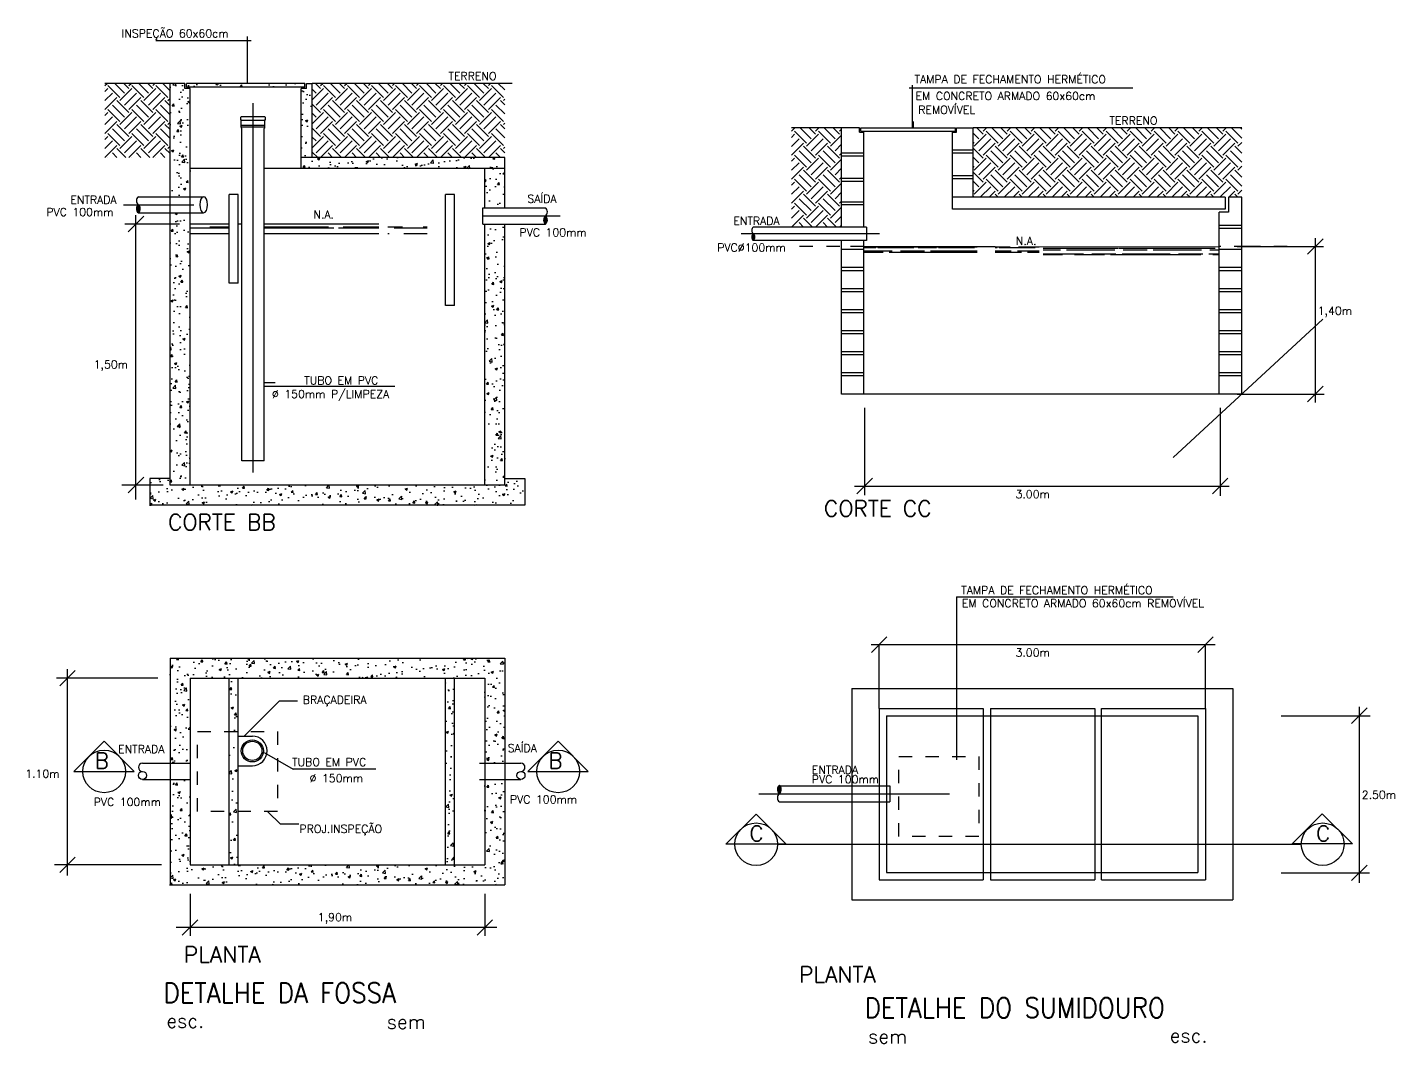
# Model space of a CAD drawing. Header units: millimetres. Extents: x 270 to 744, y -31 to 127.
# Drawn here: x 733.48 to 743.73, y 118.99 to 126.61 of the extents above; entities that cross this region are included whole.
import ezdxf

# ---------------------------------------------------------------- set-up
doc = ezdxf.new("R2010")
doc.units = ezdxf.units.MM
doc.header["$LTSCALE"] = 0.01
doc.header["$MEASUREMENT"] = 0
doc.linetypes.add('Dashed', pattern=[0.75, 0.5, -0.25])
doc.linetypes.add('HIDDEN', pattern=[9.525, 6.35, -3.175])
for name, color, linetype in [('001', 1, 'Continuous'), ('002', 2, 'Continuous'), ('003', 3, 'Continuous'), ('009', 9, 'Continuous'), ('1', 7, 'Continuous'), ('PROJ', 4, 'Continuous'), ('SANIT', 3, 'Continuous')]:
    doc.layers.add(name, color=color, linetype=linetype)
doc.styles.add('COTA50', font='ROMANS.shx', dxfattribs={"height": 0.08})
doc.styles.add('TIT50', font='ROMANS.shx', dxfattribs={"height": 0.21})

# ---------------------------------------------------------------- blocks, each defined once
blk = doc.blocks.new('*X36')
at = {"color": 0}
for p, q in [((3.968, 10.488), (4.02, 10.488)), ((3.968, 10.474), (4.412, 10.474)), ((3.968, 10.4), (4.28, 10.4)), ((4.3, 10.488), (4.498, 10.488)), ((4.48, 10.4), (4.498, 10.4)), ((4.618, 10.488), (5.1, 10.488)), ((4.618, 10.474), (5.162, 10.474)), ((4.618, 10.4), (6.168, 10.4)), ((5.228, 10.474), (6.168, 10.474)), ((5.3, 10.488), (6.168, 10.488)), ((6.638, 10.488), (6.9, 10.488)), ((6.638, 10.474), (7.168, 10.474)), ((6.638, 10.4), (7.168, 10.4))]:
    blk.add_line(p, q, dxfattribs=at)
blk = doc.blocks.new('*X38')
at = {"color": 0}
for p, q in [((29.062, 18.005), (29.269, 18.005)), ((29.062, 18), (29.6, 18)), ((29.062, 17.974), (29.35, 17.974)), ((29.302, 18.005), (29.902, 18.005)), ((29.45, 17.974), (30.25, 17.974)), ((29.8, 18), (30.3, 18)), ((29.977, 18.005), (30.277, 18.005)), ((30.31, 18.005), (30.91, 18.005)), ((30.39, 17.974), (30.79, 17.974)), ((30.4, 18), (31.9, 18)), ((30.89, 17.974), (31.69, 17.974)), ((30.985, 18.005), (31.285, 18.005)), ((31.318, 18.005), (31.918, 18.005)), ((31.83, 17.974), (31.975, 17.974)), ((29.062, 17.907), (29.73, 17.907)), ((29.062, 17.9), (29.38, 17.9)), ((29.58, 17.9), (30.08, 17.9)), ((29.87, 17.907), (30.27, 17.907)), ((30.18, 17.9), (31.68, 17.9)), ((30.37, 17.907), (31.17, 17.907)), ((31.31, 17.907), (31.71, 17.907)), ((31.81, 17.907), (31.975, 17.907)), ((31.88, 17.9), (31.975, 17.9))]:
    blk.add_line(p, q, dxfattribs=at)
blk = doc.blocks.new('*X37')
at = {"color": 0}
for p, q in [((22.499, 14.691), (22.59, 14.691)), ((22.499, 14.68), (22.697, 14.68)), ((22.499, 14.624), (22.97, 14.624)), ((22.499, 14.6), (22.82, 14.6)), ((22.69, 14.691), (23.49, 14.691)), ((22.73, 14.68), (23.33, 14.68)), ((22.92, 14.6), (24.38, 14.6)), ((23.11, 14.624), (23.51, 14.624)), ((23.405, 14.68), (23.705, 14.68)), ((23.61, 14.624), (24.38, 14.624)), ((23.63, 14.691), (24.03, 14.691)), ((23.738, 14.68), (24.338, 14.68)), ((24.13, 14.691), (24.38, 14.691)), ((24.68, 14.691), (24.93, 14.691)), ((24.68, 14.68), (24.713, 14.68)), ((24.68, 14.624), (24.95, 14.624)), ((24.68, 14.6), (25.12, 14.6)), ((24.746, 14.68), (25.346, 14.68)), ((25.05, 14.624), (25.411, 14.624)), ((25.07, 14.691), (25.411, 14.691)), ((25.22, 14.6), (25.411, 14.6))]:
    blk.add_line(p, q, dxfattribs=at)

msp = doc.modelspace()

# ---------------------------------------------------------------- hatches: boundary and pattern name
at = {"layer": '001'}
h = msp.add_hatch(dxfattribs=at)
h.set_pattern_fill('EARTH', color=256, scale=0.02, angle=45, style=0)
h.set_pattern_definition([(45, (734.06122, 125.63122), (1e-17, 0.179605), [0.127, -0.127]), (45, (734.02754, 125.6649), (1e-17, 0.179605), [0.127, -0.127]), (45, (733.99386, 125.69858), (1e-17, 0.179605), [0.127, -0.127]), (135, (733.99386, 125.72103), (-0.179605, 1e-17), [0.127, -0.127]), (135, (734.02754, 125.7547), (-0.179605, 1e-17), [0.127, -0.127]), (135, (734.06122, 125.78838), (-0.179605, 1e-17), [0.127, -0.127])])
h.paths.add_polyline_path([(734.549, 125.631), (734.549, 126.186), (734.061, 126.186), (734.061, 125.631)])
h.paths.add_polyline_path([(737.058, 125.631), (737.058, 126.186), (735.615, 126.186), (735.615, 125.631)])
h = msp.add_hatch(dxfattribs=at)
h.set_pattern_fill('EARTH', color=256, scale=0.02, angle=45, style=0)
h.set_pattern_definition([(45, (739.20733, 125.1086), (1e-17, 0.179605), [0.127, -0.127]), (45, (739.17366, 125.14228), (1e-17, 0.179605), [0.127, -0.127]), (45, (739.13998, 125.17596), (1e-17, 0.179605), [0.127, -0.127]), (135, (739.13998, 125.19841), (-0.179605, 1e-17), [0.127, -0.127]), (135, (739.17366, 125.23208), (-0.179605, 1e-17), [0.127, -0.127]), (135, (739.20733, 125.26576), (-0.179605, 1e-17), [0.127, -0.127])])
h.paths.add_polyline_path([(742.458, 125.333), (742.481, 125.333), (742.582, 125.333), (742.582, 125.852), (740.569, 125.852), (740.569, 125.333)])
h.paths.add_polyline_path([(739.582, 125.852), (739.207, 125.852), (739.207, 125.109), (739.582, 125.109), (739.582, 125.333)])
at = {"layer": '009', "ltscale": 0.5}
h = msp.add_hatch(dxfattribs=at)
h.set_pattern_fill('AR-CONC', color=256, scale=0.001, style=0)
h.set_pattern_definition([(50, (734.39936, 123.02449), (0.1821847, -0.015939), [0.01905, -0.20955]), (355, (734.39936, 123.02449), (-0.035243, 0.191057), [0.01524, -0.16764]), (100.451, (734.41454, 123.02316), (0.1469425, 0.175117), [0.01619, -0.17809]), (46.184, (734.39936, 123.07529), (0.271079, -0.042042), [0.028575, -0.314325]), (96.6356, (734.42195, 123.07178), (0.237404, 0.247426), [0.024285, -0.267135]), (351.184, (734.39936, 123.0753), (0.237405, 0.247425), [0.02286, -0.25146]), (21, (734.42476, 123.06259), (0.151615, -0.1022655), [0.01905, -0.20955]), (326, (734.42476, 123.06259), (0.061802, 0.184188), [0.01524, -0.16764]), (71.4514, (734.4374, 123.05406), (0.2134165, 0.081923), [0.01619, -0.17809]), (37.5, (734.39936, 123.024486), (0.0030886, 0.084555), [0, -0.165608, 0, -0.17018, 0, -0.168275]), (7.5, (734.39936, 123.02449), (0.0668197, 0.1001806), [0, -0.097028, 0, -0.161798, 0, -0.064135]), (327.5, (734.34272, 123.024486), (0.1355906, -0.0057287), [0, -0.0635, 0, -0.19812, 0, -0.26289]), (317.5, (734.31732, 123.02449), (0.1481292, 0.0254265), [0, -0.08255, 0, -0.131572, 0, -0.18669])])
h.paths.add_polyline_path([(737.058, 125.548), (736.908, 125.548), (736.908, 125.254), (737.058, 125.254)])
h.paths.add_polyline_path([(737.058, 125.631), (736.295, 125.631), (736.295, 125.548), (737.058, 125.548)])
h.paths.add_polyline_path([(737.058, 125.132), (736.908, 125.132), (736.908, 124.153), (737.058, 124.153)])
h.paths.add_polyline_path([(737.058, 124.153), (736.908, 124.153), (736.908, 123.174), (737.058, 123.174)])
h.paths.add_polyline_path([(737.208, 123.224), (737.058, 123.224), (737.058, 123.174), (735.804, 123.174), (735.804, 123.024), (737.208, 123.024)])
h.paths.add_polyline_path([(735.804, 123.174), (734.549, 123.174), (734.549, 123.224), (734.399, 123.224), (734.399, 123.024), (735.804, 123.024)])
h.paths.add_polyline_path([(734.699, 124.403), (734.549, 124.403), (734.549, 123.174), (734.699, 123.174)])
h.paths.add_polyline_path([(734.699, 125.215), (734.549, 125.215), (734.549, 124.403), (734.699, 124.403)])
h.paths.add_polyline_path([(734.699, 125.631), (734.699, 126.147), (734.661, 126.147), (734.661, 126.186), (734.549, 126.186), (734.549, 125.337), (734.699, 125.337)])
h.paths.add_polyline_path([(736.295, 125.631), (735.532, 125.631), (735.532, 125.548), (736.295, 125.548)])
h.paths.add_polyline_path([(735.615, 126.186), (735.571, 126.186), (735.571, 126.147), (735.532, 126.147), (735.532, 125.631), (735.615, 125.631)])
h.paths.add_polyline_path([(735.559, 126.186), (734.672, 126.186), (734.672, 126.158), (735.559, 126.158)])
h = msp.add_hatch(dxfattribs=at)
h.set_pattern_fill('AR-CONC', color=256, scale=0.001, style=0)
h.set_pattern_definition([(50, (734.54936, 120.17735), (0.182185, -0.015939), [0.01905, -0.20955]), (355, (734.54936, 120.17735), (-0.035243, 0.191057), [0.01524, -0.16764]), (100.451, (734.56454, 120.17603), (0.146943, 0.175117), [0.01619, -0.17809]), (46.184, (734.54936, 120.22815), (0.271079, -0.042042), [0.028575, -0.314325]), (96.636, (734.57195, 120.22465), (0.237404, 0.247426), [0.024285, -0.267135]), (351.184, (734.54936, 120.22815), (0.237405, 0.247425), [0.02286, -0.25146]), (21, (734.57476, 120.21545), (0.151615, -0.1022655), [0.01905, -0.20955]), (326, (734.57476, 120.21545), (0.061802, 0.184188), [0.01524, -0.16764]), (71.4514, (734.5874, 120.20693), (0.213416, 0.081923), [0.01619, -0.17809]), (37.5, (734.54936, 120.177354), (0.0030886, 0.084555), [0, -0.165608, 0, -0.17018, 0, -0.168275]), (7.5, (734.54936, 120.17735), (0.0668197, 0.1001806), [0, -0.097028, 0, -0.161798, 0, -0.064135]), (327.5, (734.49272, 120.177354), (0.1355906, -0.0057287), [0, -0.0635, 0, -0.19812, 0, -0.26289]), (317.5, (734.46732, 120.17735), (0.148129, 0.0254265), [0, -0.08255, 0, -0.131572, 0, -0.18669])])
h.paths.add_polyline_path([(736.908, 121.727), (736.908, 121.088), (737.058, 121.088), (737.058, 121.877), (734.549, 121.877), (734.549, 121.088), (734.699, 121.088), (734.699, 121.727)])
h.paths.add_polyline_path([(737.058, 120.966), (736.908, 120.966), (736.908, 120.327), (734.699, 120.327), (734.699, 120.966), (734.549, 120.966), (734.549, 120.177), (737.058, 120.177)])
h.paths.add_polyline_path([(734.993, 120.327), (735.06, 120.327), (735.06, 120.727), (734.993, 120.727)], flags=17)
h.paths.add_polyline_path([(735.06, 121.327), (734.993, 121.327), (734.993, 120.727), (735.06, 120.727)])
h.paths.add_polyline_path([(735.06, 121.727), (734.993, 121.727), (734.993, 121.327), (735.06, 121.327)], flags=17)
h.paths.add_polyline_path([(736.614, 120.327), (736.681, 120.327), (736.681, 121.727), (736.614, 121.727)])
at = {"layer": 'PROJ'}
for points in [[(734.312, 125.276, -0.458248), (734.312, 125.215, -0.472856)], [(737.363, 125.132, -0.458248), (737.363, 125.193, -0.472856)], [(738.92, 125.059, 0.472856), (738.92, 125.009, 0.458248)], [(739.116, 120.86, 0.458248), (739.116, 120.923, 0.472856)]]:
    msp.add_hatch(color=256, dxfattribs=at).paths.add_polyline_path(points)

# ---------------------------------------------------------------- linework, layer by layer
for p, q in [((739.864, 121.5), (739.864, 121.978)), ((742.31, 121.5), (742.31, 121.978)), ((739.102, 120.481), (743.028, 120.481))]:
    msp.add_line(p, q)
at = {"layer": '009', "ltscale": 0.5}
for p, q in [((734.619, 125.132), (734.211, 125.132)), ((734.352, 125.19), (734.236, 125.074)), ((734.294, 123.066), (734.294, 125.199)), ((743.133, 123.794), (743.133, 125.025)), ((739.75, 124.963), (740.733, 124.963)), ((741.063, 124.962), (742.413, 124.963)), ((742.547, 124.963), (743.194, 124.963)), ((743.192, 125.021), (743.075, 124.905)), ((743.192, 123.915), (743.075, 123.799)), ((742.547, 123.857), (743.199, 123.857)), ((739.755, 123.754), (739.755, 123.098)), ((742.42, 123.754), (742.42, 123.093)), ((734.352, 123.233), (734.236, 123.116)), ((739.813, 123.225), (739.697, 123.109)), ((742.478, 123.225), (742.362, 123.109)), ((734.498, 123.174), (734.189, 123.174)), ((739.68, 123.167), (742.486, 123.167)), ((739.803, 121.978), (742.381, 121.978)), ((739.922, 122.037), (739.806, 121.92)), ((742.368, 122.037), (742.252, 121.92)), ((733.839, 121.785), (733.723, 121.669)), ((733.781, 120.246), (733.781, 121.794)), ((734.457, 121.727), (733.698, 121.727)), ((742.876, 121.444), (743.543, 121.445)), ((743.521, 121.503), (743.405, 121.387)), ((743.463, 120.191), (743.463, 121.511)), ((734.485, 120.327), (733.684, 120.327)), ((733.839, 120.385), (733.723, 120.269)), ((743.521, 120.324), (743.405, 120.208)), ((742.876, 120.266), (743.538, 120.266)), ((734.699, 120.109), (734.699, 119.795)), ((736.908, 120.109), (736.908, 119.795)), ((734.757, 119.915), (734.641, 119.799)), ((736.966, 119.915), (736.85, 119.799)), ((736.998, 119.857), (734.595, 119.857))]:
    msp.add_line(p, q, dxfattribs=at)
at = {"layer": '1'}
for p, q in [((734.549, 123.174), (734.549, 126.186)), ((734.661, 126.186), (734.549, 126.186)), ((734.661, 126.147), (734.661, 126.186)), ((735.559, 126.186), (734.672, 126.186)), ((734.672, 126.158), (734.672, 126.186)), ((735.559, 126.158), (734.672, 126.158)), ((735.559, 126.158), (735.559, 126.186)), ((735.571, 126.147), (735.571, 126.186)), ((735.571, 126.186), (735.615, 126.186)), ((735.615, 125.631), (735.615, 126.186)), ((734.699, 126.147), (734.661, 126.147)), ((734.699, 125.631), (734.699, 126.147)), ((735.532, 125.548), (735.532, 126.147)), ((735.571, 126.147), (735.532, 126.147)), ((739.717, 125.852), (739.582, 125.852)), ((739.582, 125.333), (739.582, 125.852)), ((739.717, 125.82), (739.717, 125.852)), ((739.726, 125.852), (740.435, 125.852)), ((739.726, 125.829), (739.726, 125.852)), ((740.435, 125.829), (740.435, 125.852)), ((740.444, 125.852), (740.569, 125.852)), ((740.444, 125.82), (740.444, 125.852)), ((740.569, 125.333), (740.569, 125.852)), ((739.717, 125.82), (739.748, 125.82)), ((739.726, 125.829), (740.435, 125.829)), ((739.748, 125.333), (739.748, 125.82)), ((740.413, 125.82), (740.444, 125.82)), ((740.413, 125.243), (740.413, 125.82)), ((739.748, 125.664), (739.582, 125.664)), ((739.748, 125.641), (739.582, 125.641)), ((740.569, 125.685), (740.413, 125.685)), ((740.569, 125.662), (740.413, 125.662)), ((734.699, 123.174), (734.699, 125.631)), ((737.058, 125.631), (735.532, 125.631)), ((737.058, 125.548), (735.532, 125.548)), ((736.908, 125.254), (736.908, 125.548)), ((737.058, 125.254), (737.058, 125.631)), ((739.748, 125.473), (739.582, 125.473)), ((739.748, 125.45), (739.582, 125.45)), ((740.569, 125.494), (740.413, 125.494)), ((740.569, 125.471), (740.413, 125.471)), ((734.312, 125.337), (734.722, 125.337)), ((734.699, 125.337), (734.801, 125.337)), ((734.993, 124.688), (734.993, 125.354)), ((735.06, 125.354), (734.993, 125.354)), ((735.06, 124.688), (735.06, 125.354)), ((736.614, 124.521), (736.614, 125.354)), ((736.681, 125.354), (736.614, 125.354)), ((736.681, 124.521), (736.681, 125.354)), ((739.582, 125.109), (739.582, 125.333)), ((739.748, 125.109), (739.748, 125.336)), ((742.458, 125.333), (740.413, 125.333)), ((742.458, 125.333), (742.458, 125.243)), ((742.481, 125.333), (742.481, 125.22)), ((742.582, 125.333), (742.481, 125.333)), ((742.582, 123.857), (742.582, 125.333)), ((736.894, 125.254), (737.363, 125.254)), ((736.894, 125.132), (736.894, 125.254)), ((739.748, 125.297), (739.582, 125.297)), ((739.748, 125.275), (739.582, 125.275)), ((742.458, 125.243), (740.413, 125.243)), ((734.312, 125.215), (734.75, 125.215)), ((734.699, 125.215), (734.801, 125.215)), ((734.993, 125.132), (734.699, 125.132)), ((736.114, 125.132), (735.254, 125.132)), ((736.894, 125.132), (737.363, 125.132)), ((736.908, 123.174), (736.908, 125.132)), ((737.058, 123.174), (737.058, 125.132)), ((742.413, 123.857), (742.413, 125.22)), ((742.481, 125.22), (742.413, 125.22)), ((739.77, 125.109), (738.92, 125.109)), ((739.77, 125.109), (739.77, 125.009)), ((742.582, 125.121), (742.413, 125.121)), ((742.582, 125.098), (742.413, 125.098)), ((739.77, 125.009), (738.92, 125.009)), ((739.582, 123.857), (739.582, 125.009)), ((739.748, 124.94), (739.582, 124.94)), ((739.748, 123.857), (739.748, 125.009)), ((742.582, 124.94), (742.413, 124.94)), ((739.748, 124.805), (739.582, 124.805)), ((739.748, 124.782), (739.582, 124.782)), ((742.582, 124.805), (742.413, 124.805)), ((742.582, 124.782), (742.413, 124.782)), ((735.06, 124.688), (734.993, 124.688)), ((739.748, 124.647), (739.582, 124.647)), ((739.748, 124.624), (739.582, 124.624)), ((742.582, 124.647), (742.413, 124.647)), ((742.582, 124.624), (742.413, 124.624)), ((736.681, 124.521), (736.614, 124.521)), ((739.748, 124.489), (739.582, 124.489)), ((739.748, 124.467), (739.582, 124.467)), ((742.582, 124.489), (742.413, 124.489)), ((742.582, 124.467), (742.413, 124.467)), ((739.748, 124.331), (739.582, 124.331)), ((739.748, 124.309), (739.582, 124.309)), ((742.582, 124.331), (742.413, 124.331)), ((742.582, 124.309), (742.413, 124.309)), ((739.748, 124.173), (739.582, 124.173)), ((739.748, 124.151), (739.582, 124.151)), ((742.582, 124.173), (742.413, 124.173)), ((742.582, 124.151), (742.413, 124.151)), ((739.748, 124.015), (739.582, 124.015)), ((742.582, 124.015), (742.413, 124.015)), ((739.748, 123.993), (739.582, 123.993)), ((742.582, 123.993), (742.413, 123.993)), ((742.582, 123.857), (739.582, 123.857)), ((734.549, 123.224), (734.399, 123.224)), ((734.399, 123.224), (734.399, 123.024)), ((737.058, 123.224), (737.208, 123.224)), ((737.208, 123.224), (737.208, 123.024)), ((737.058, 123.174), (734.549, 123.174)), ((737.208, 123.024), (734.399, 123.024)), ((734.549, 121.877), (734.549, 120.177)), ((734.549, 121.877), (737.058, 121.877)), ((737.058, 121.877), (737.058, 120.177)), ((734.699, 121.727), (734.699, 120.327)), ((734.699, 121.727), (736.908, 121.727)), ((734.993, 120.327), (734.993, 121.727)), ((735.06, 120.327), (735.06, 121.727)), ((736.614, 120.327), (736.614, 121.727)), ((736.614, 121.727), (736.681, 121.727)), ((736.681, 120.327), (736.681, 121.727)), ((736.908, 121.727), (736.908, 120.327)), ((739.658, 121.65), (739.658, 120.064)), ((739.658, 121.65), (742.515, 121.65)), ((742.515, 121.65), (742.515, 120.064)), ((739.919, 121.445), (739.919, 120.27)), ((739.919, 121.445), (742.252, 121.445)), ((742.252, 121.445), (742.252, 120.27)), ((733.829, 121.027), (734.055, 121.253)), ((734.281, 121.027), (734.055, 121.253)), ((735.055, 121.292), (735.166, 121.292)), ((737.232, 121.027), (737.458, 121.253)), ((737.684, 121.027), (737.458, 121.253)), ((733.829, 121.027), (734.281, 121.027)), ((734.343, 121.088), (734.699, 121.088)), ((735.055, 121.07), (735.166, 121.07)), ((736.868, 121.088), (737.179, 121.088)), ((737.232, 121.027), (737.684, 121.027)), ((734.343, 120.966), (734.699, 120.966)), ((736.868, 120.966), (737.179, 120.966)), ((739.116, 120.92), (739.943, 120.92)), ((739.943, 120.92), (739.943, 120.798)), ((739.116, 120.798), (739.943, 120.798)), ((738.716, 120.481), (738.942, 120.707)), ((739.168, 120.481), (738.942, 120.707)), ((742.959, 120.484), (743.185, 120.71)), ((743.411, 120.484), (743.185, 120.71)), ((739.168, 120.481), (738.716, 120.481)), ((743.411, 120.484), (742.959, 120.484)), ((734.699, 120.327), (736.908, 120.327)), ((739.919, 120.27), (742.252, 120.27)), ((734.549, 120.177), (737.058, 120.177)), ((739.658, 120.064), (742.515, 120.064))]:
    msp.add_line(p, q, dxfattribs=at)
for centre, radius in [((734.055, 121.027), 0.16), ((737.458, 121.027), 0.16), ((734.343, 120.997), 0.0305), ((737.179, 120.997), 0.0305), ((738.942, 120.481), 0.16), ((743.188, 120.481), 0.16)]:
    msp.add_circle(centre, radius, dxfattribs=at)
for centre, radius, start, end in [((734.337, 125.307), 0.0395, 129.3852, 230.6148), ((737.338, 125.223), 0.0395, 309.3852, 50.6148), ((735.166, 121.181), 0.111, 270, 90), ((734.343, 121.058), 0.0305, 90, 270), ((737.179, 121.058), 0.0305, 270, 90), ((739.142, 120.829), 0.0404, 129.3852, 230.6148)]:
    msp.add_arc(centre, radius, start, end, dxfattribs=at)
at = {"layer": '1', "extrusion": (0, 0, -1)}
msp.add_ellipse((734.801, 125.276), major_axis=(0, 0.061), ratio=0.470727, dxfattribs=at)
at = {"layer": 'PROJ'}
for p, q in [((734.443, 126.509), (735.158, 126.509)), ((735.13, 126.186), (735.13, 126.537)), ((734.616, 126.186), (734.061, 126.186)), ((737.113, 126.186), (735.615, 126.186)), ((741.764, 126.151), (740.088, 126.151)), ((740.111, 126.174), (740.111, 125.856)), ((735.171, 123.269), (735.171, 126.038)), ((735.26, 125.936), (735.082, 125.936)), ((735.26, 125.909), (735.082, 125.909)), ((735.082, 125.859), (735.082, 125.909)), ((735.26, 125.87), (735.082, 125.87)), ((735.26, 125.859), (735.082, 125.859)), ((735.088, 123.357), (735.088, 125.849)), ((735.254, 123.357), (735.254, 125.849)), ((735.26, 125.859), (735.26, 125.909)), ((740.12, 125.901), (740.12, 125.856)), ((742.582, 125.852), (740.569, 125.852)), ((735.088, 125.548), (734.699, 125.548)), ((735.532, 125.548), (735.254, 125.548)), ((735.088, 125.132), (735.06, 125.132)), ((736.894, 125.193), (737.474, 125.193)), ((739.866, 125.059), (738.83, 125.059)), ((743.188, 124.418), (742.068, 123.381)), ((735.338, 123.942), (735.254, 123.942)), ((736.233, 123.914), (735.254, 123.914)), ((735.254, 123.357), (735.088, 123.357)), ((740.443, 122.336), (742.068, 122.336)), ((740.443, 122.336), (740.443, 121.115)), ((735.366, 121.553), (735.105, 121.292)), ((735.504, 121.553), (735.366, 121.553)), ((735.254, 121.169), (735.472, 121.044)), ((736.092, 121.044), (735.472, 121.044)), ((735.283, 120.724), (735.376, 120.631)), ((735.515, 120.631), (735.376, 120.631))]:
    msp.add_line(p, q, dxfattribs=at)
at = {"layer": 'PROJ', "ltscale": 0.5}
msp.add_line((739.582, 125.852), (739.207, 125.852), dxfattribs=at)
at = {"layer": 'PROJ', "ltscale": 3}
msp.add_line((734.201, 125.276), (734.727, 125.276), dxfattribs=at)
at = {"layer": 'PROJ', "linetype": 'HIDDEN'}
for p, q in [((739.568, 124.963), (739.248, 124.963)), ((739.748, 124.963), (739.536, 124.963)), ((742.625, 124.963), (742.413, 124.963)), ((742.921, 124.963), (742.625, 124.963))]:
    msp.add_line(p, q, dxfattribs=at)
at = {"layer": 'PROJ', "ltscale": 8}
for p, q in [((739.864, 121.5), (739.864, 120.214)), ((739.864, 121.5), (740.644, 121.5)), ((740.644, 121.5), (740.644, 120.214)), ((740.699, 121.5), (740.699, 120.214)), ((740.699, 121.5), (741.48, 121.5)), ((741.48, 121.5), (741.48, 120.214)), ((741.48, 121.5), (741.48, 121.5)), ((741.53, 120.214), (741.53, 121.5)), ((741.53, 121.5), (742.31, 121.5)), ((742.31, 121.5), (742.31, 120.214)), ((738.963, 120.859), (740.39, 120.859)), ((739.864, 120.214), (740.644, 120.214)), ((740.699, 120.214), (741.48, 120.214)), ((741.53, 120.214), (742.31, 120.214))]:
    msp.add_line(p, q, dxfattribs=at)
at = {"layer": 'PROJ', "linetype": 'Dashed', "ltscale": 0.5}
for points in [[(734.755, 121.327), (735.355, 121.327), (735.355, 120.727), (734.755, 120.727)], [(740.012, 121.139), (740.612, 121.139), (740.612, 120.539), (740.012, 120.539)]]:
    msp.add_lwpolyline(points, close=True, dxfattribs=at)
at = {"layer": 'PROJ', "ltscale": 8}
for radius in [0.0832, 0.0721]:
    msp.add_circle((735.166, 121.181), radius, dxfattribs=at)
at = {"layer": 'PROJ'}
for centre, radius, start, end in [((735.097, 125.923), 0.0202, 136.5027, 179.8944), ((735.097, 125.923), 0.0202, 180.1056, 223.4973), ((735.093, 125.859), 0.0111, 180, 240), ((735.249, 125.859), 0.0111, 300, 0), ((735.245, 125.923), 0.0202, 0.1056, 43.4973), ((735.245, 125.923), 0.0202, 316.5027, 359.8944), ((738.941, 125.084), 0.0321, 129.3852, 230.6148)]:
    msp.add_arc(centre, radius, start, end, dxfattribs=at)
at = {"layer": 'SANIT'}
for centre, radius, start, end in [((734.337, 125.246), 0.0395, 129.3852, 230.6148), ((734.285, 125.246), 0.0403, 310.761, 49.239), ((737.389, 125.162), 0.0403, 130.761, 229.239), ((737.338, 125.162), 0.0395, 309.3852, 50.6148), ((738.941, 125.034), 0.0321, 129.3852, 230.6148), ((738.899, 125.034), 0.0328, 310.761, 49.239), ((739.142, 120.892), 0.0404, 129.3852, 230.6148), ((739.089, 120.892), 0.0412, 310.761, 49.239)]:
    msp.add_arc(centre, radius, start, end, dxfattribs=at)

# ---------------------------------------------------------------- block references
at = {"layer": '009', "ltscale": 0.5}
for name, p, xscale, yscale, zscale in [('*X36', (738.677, 119.288), -0.5549081327235399, 0.5549081327236536, 0.5549081327236176), ('*X37', (729.597, 118.333), 0.4512008792005417, 0.4512008792005417, 0.4512008792005417), ('*X38', (727.981, 116.828), 0.4512008792005417, 0.4512008792005417, 0.4512008792005417)]:
    msp.add_blockref(name, p, dxfattribs=dict(at, xscale=xscale, yscale=yscale, zscale=zscale))

# ---------------------------------------------------------------- texts
at = {"layer": '002', "style": 'COTA50'}
for s, p in [('INSPEÇÃO 60x60cm', (734.186, 126.531)), ('TAMPA DE FECHAMENTO HERMÉTICO', (740.129, 126.187)), ('EM CONCRETO ARMADO 60x60cm', (740.137, 126.062)), ('REMOVÍVEL', (740.157, 125.958)), ('ENTRADA', (733.802, 125.284)), ('SAÍDA', (737.228, 125.291)), ('PVC 100mm', (733.622, 125.192)), ('N.A.', (735.624, 125.173)), ('ENTRADA', (738.771, 125.125)), ('PVC 100mm', (737.168, 125.039)), ('N.A.', (740.888, 124.976)), ('PVC%%C100mm', (738.65, 124.925)), ('1,40m', (743.151, 124.452)), ('1,50m', (733.977, 124.049)), ('%%C 150mm P/LIMPEZA', (735.313, 123.827)), ('TUBO EM PVC', (735.555, 123.929)), ('3.00m', (740.886, 123.076)), ('TAMPA DE FECHAMENTO HERMÉTICO', (740.479, 122.356)), ('EM CONCRETO ARMADO 60x60cm REMOVÍVEL', (740.484, 122.258)), ('3.00m', (740.886, 121.888)), ('BRAÇADEIRA', (735.544, 121.534)), ('SAÍDA', (737.08, 121.172)), ('ENTRADA', (734.16, 121.165)), ('1.10m', (733.464, 120.98)), ('TUBO EM PVC', (735.464, 121.067)), ('ENTRADA', (739.359, 121.009)), ('%%C 150mm', (735.595, 120.946)), ('PVC 100mm', (739.359, 120.938)), ('PVC 100mm', (733.977, 120.768)), ('PVC 100mm', (737.096, 120.787)), ('2.50m', (743.481, 120.822)), ('PROJ.INSPEÇÃO', (735.519, 120.566)), ('1,90m', (735.657, 119.904))]:
    msp.add_text(s, height=0.06, dxfattribs=at).set_placement(p)
at = {"layer": '003', "style": 'TIT50'}
for s, p in [('CORTE CC', (739.45, 122.939)), ('CORTE BB', (734.534, 122.836)), ('PLANTA', (734.653, 119.593)), ('PLANTA', (739.263, 119.444))]:
    msp.add_text(s, height=0.12, dxfattribs=at).set_placement(p)
at = {"layer": '003', "style": 'TIT50', "width": 0.9}
for s, p in [('DETALHE DA FOSSA', (734.5, 119.291)), ('DETALHE DO SUMIDOURO', (739.755, 119.18))]:
    msp.add_text(s, height=0.15, dxfattribs=at).set_placement(p)
at = {"layer": '1', "style": 'TIT50'}
for s, p in [('B', (733.986, 121.049)), ('B', (737.386, 121.049)), ('C', (738.892, 120.503)), ('C', (743.138, 120.503))]:
    msp.add_text(s, height=0.117, dxfattribs=at).set_placement(p)
at = {"layer": 'PROJ'}
for s, height, style, p in [('TERRENO', 0.06, 'COTA50', (736.636, 126.211)), ('TERRENO', 0.06, 'COTA50', (741.59, 125.877)), ('esc.', 0.105, 'TIT50', (734.521, 119.104)), ('sem', 0.105, 'TIT50', (736.173, 119.096)), ('sem', 0.105, 'TIT50', (739.781, 118.986)), ('esc.', 0.105, 'TIT50', (742.041, 118.994))]:
    msp.add_text(s, height=height, dxfattribs=dict(at, style=style)).set_placement(p)

doc.saveas('drawing.dxf')
